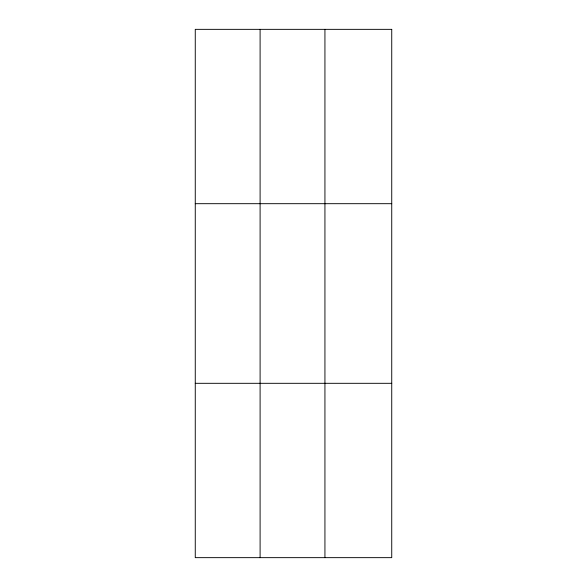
<?xml version="1.0" encoding="UTF-8"?>
<svg xmlns="http://www.w3.org/2000/svg" width="587" height="587" viewBox="0 0 587 587"><rect width="100%" height="100%" fill="white"/><g stroke="black" fill="none" stroke-linecap="round" stroke-linejoin="round"><path stroke-width="0.88" d="M260.1 29.35L260.1 557.65M324.934 29.35L324.934 557.65M195.266 203.689L391.734 203.689M195.266 383.311L391.734 383.311M391.734 29.35L391.734 557.65L195.266 557.65L195.266 29.35L391.734 29.35"/></g></svg>
